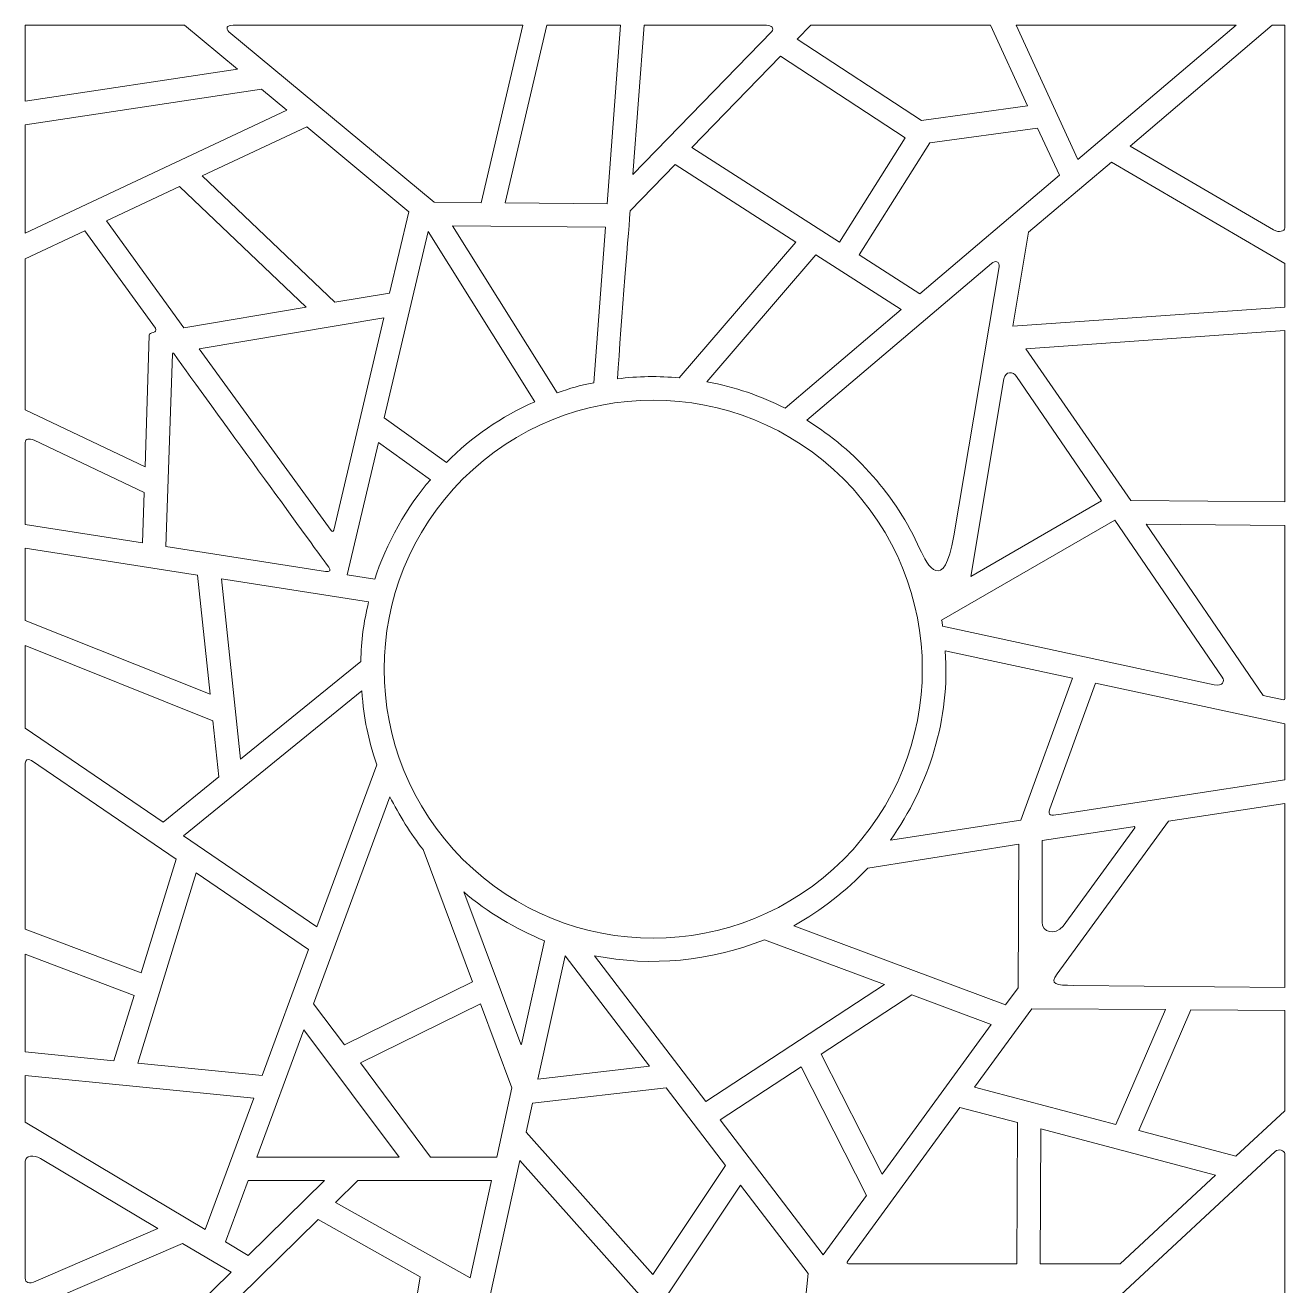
# Model space of a CAD drawing. Header units: centimetres. Extents: x -107 to 107, y -93 to 93.
# Drawn here: x 9.7 to 106.6, y -3.5 to 93.5 of the extents above; entities that cross this region are included whole.
import ezdxf

# ---------------------------------------------------------------- set-up
doc = ezdxf.new("R2010")
doc.units = ezdxf.units.CM
doc.header["$MEASUREMENT"] = 0
doc.layers.add('layer 1', color=7, linetype='Continuous')

msp = doc.modelspace()

# ---------------------------------------------------------------- linework, layer by layer
at = {"layer": 'layer 1', "color": 250, "lineweight": 9}
for points, knots in [([(26.01485, 90.06294), (26.01485, 90.06294), (21.94154, 93.45127), (21.94154, 93.45127), (21.94154, 93.45127), (21.94154, 93.45127), (9.68594, 93.45117), (9.68594, 93.45117), (9.68594, 93.45117), (9.68594, 93.45117), (9.68603, 87.59567), (9.68603, 87.59567), (9.68603, 87.59567), (9.68603, 87.59567), (26.01485, 90.06294), (26.01485, 90.06294)], [0, 0, 0, 0, 0.2, 0.2, 0.2, 0.2, 0.4, 0.4, 0.4, 0.4, 0.6, 0.6, 0.6, 0.6, 1, 1, 1, 1]), ([(25.35816, 92.95061), (25.35816, 92.95061), (41.13401, 79.82755), (41.13401, 79.82755), (41.13401, 79.82755), (41.13401, 79.82755), (44.75819, 79.79613), (44.75819, 79.79613), (44.75819, 79.79613), (44.75819, 79.79613), (47.97396, 93.44456), (47.97396, 93.44456), (47.97396, 93.44456), (47.97396, 93.44456), (25.6839, 93.45116), (25.6839, 93.45116), (25.6839, 93.45116), (25.16283, 93.43922), (25.096, 93.20858), (25.35816, 92.95061)], [0, 0, 0, 0, 0.16666667, 0.16666667, 0.16666667, 0.16666667, 0.33333333, 0.33333333, 0.33333333, 0.33333333, 0.5, 0.5, 0.5, 0.5, 0.66666667, 0.66666667, 0.66666667, 0.66666667, 1, 1, 1, 1]), ([(54.45667, 79.71207), (54.45667, 79.71207), (55.4908, 93.44625), (55.4908, 93.44625), (55.4908, 93.44625), (55.4908, 93.44625), (49.82416, 93.44828), (49.82416, 93.44828), (49.82416, 93.44828), (49.82416, 93.44828), (46.60374, 79.78014), (46.60374, 79.78014), (46.60374, 79.78014), (46.60374, 79.78014), (54.45667, 79.71207), (54.45667, 79.71207)], [0, 0, 0, 0, 0.2, 0.2, 0.2, 0.2, 0.4, 0.4, 0.4, 0.4, 0.6, 0.6, 0.6, 0.6, 1, 1, 1, 1]), ([(67.12725, 92.95868), (67.31851, 93.19783), (67.1029, 93.45206), (66.70965, 93.45206), (66.70965, 93.45206), (66.70965, 93.45206), (57.29625, 93.45087), (57.29625, 93.45087), (57.29625, 93.45087), (57.29625, 93.45087), (56.43206, 81.97363), (56.43206, 81.97363), (56.43206, 81.97363), (56.43206, 81.97363), (67.12725, 92.95868), (67.12725, 92.95868)], [0, 0, 0, 0, 0.2, 0.2, 0.2, 0.2, 0.4, 0.4, 0.4, 0.4, 0.6, 0.6, 0.6, 0.6, 1, 1, 1, 1]), ([(83.93578, 93.44899), (83.93578, 93.44899), (70.11863, 93.45082), (70.11863, 93.45082), (70.11863, 93.45082), (70.11863, 93.45082), (69.07756, 92.38154), (69.07756, 92.38154), (69.07756, 92.38154), (69.07756, 92.38154), (78.63009, 86.13106), (78.63009, 86.13106), (78.63009, 86.13106), (78.63009, 86.13106), (86.78025, 87.24967), (86.78025, 87.24967), (86.78025, 87.24967), (86.78025, 87.24967), (83.93578, 93.44899), (83.93578, 93.44899)], [0, 0, 0, 0, 0.16666667, 0.16666667, 0.16666667, 0.16666667, 0.33333333, 0.33333333, 0.33333333, 0.33333333, 0.5, 0.5, 0.5, 0.5, 0.66666667, 0.66666667, 0.66666667, 0.66666667, 1, 1, 1, 1]), ([(102.85798, 93.45117), (102.85798, 93.45117), (90.674, 83.11205), (90.674, 83.11205), (90.674, 83.11205), (90.674, 83.11205), (85.9116, 93.45117), (85.9116, 93.45117), (85.9116, 93.45117), (85.9116, 93.45117), (102.85798, 93.45117), (102.85798, 93.45117)], [0, 0, 0, 0, 0.25, 0.25, 0.25, 0.25, 0.5, 0.5, 0.5, 0.5, 1, 1, 1, 1]), ([(105.7274, 77.69473), (105.7274, 77.69473), (94.69702, 84.13332), (94.69702, 84.13332), (94.69702, 84.13332), (94.69702, 84.13332), (105.61981, 93.45117), (105.61981, 93.45117), (105.61981, 93.45117), (105.61981, 93.45117), (106.58591, 93.45117), (106.58591, 93.45117), (106.58591, 93.45117), (106.58591, 93.45117), (106.58588, 77.85717), (106.58588, 77.85717), (106.58588, 77.85717), (106.57632, 77.59059), (106.15636, 77.47134), (105.7274, 77.69473)], [0, 0, 0, 0, 0.16666667, 0.16666667, 0.16666667, 0.16666667, 0.33333333, 0.33333333, 0.33333333, 0.33333333, 0.5, 0.5, 0.5, 0.5, 0.66666667, 0.66666667, 0.66666667, 0.66666667, 1, 1, 1, 1]), ([(60.9646, 84.04868), (60.9646, 84.04868), (67.79842, 91.06773), (67.79842, 91.06773), (67.79842, 91.06773), (67.79842, 91.06773), (77.39353, 84.78003), (77.39353, 84.78003), (77.39353, 84.78003), (77.39353, 84.78003), (72.33347, 76.74606), (72.33347, 76.74606), (72.33347, 76.74606), (72.33347, 76.74606), (60.9646, 84.04868), (60.9646, 84.04868)], [0, 0, 0, 0, 0.2, 0.2, 0.2, 0.2, 0.4, 0.4, 0.4, 0.4, 0.6, 0.6, 0.6, 0.6, 1, 1, 1, 1]), ([(9.6848, 77.45731), (9.6848, 77.45731), (9.6859, 85.7752), (9.6859, 85.7752), (9.6859, 85.7752), (9.6859, 85.7752), (27.86687, 88.52234), (27.86687, 88.52234), (27.86687, 88.52234), (27.86687, 88.52234), (29.81033, 86.9057), (29.81033, 86.9057), (29.81033, 86.9057), (29.81033, 86.9057), (9.6848, 77.45731), (9.6848, 77.45731)], [0, 0, 0, 0, 0.2, 0.2, 0.2, 0.2, 0.4, 0.4, 0.4, 0.4, 0.6, 0.6, 0.6, 0.6, 1, 1, 1, 1]), ([(33.5145, 72.13237), (33.5145, 72.13237), (23.29327, 81.85761), (23.29327, 81.85761), (23.29327, 81.85761), (23.29327, 81.85761), (31.33838, 85.63459), (31.33838, 85.63459), (31.33838, 85.63459), (31.33838, 85.63459), (39.19002, 79.10328), (39.19002, 79.10328), (39.19002, 79.10328), (39.19002, 79.10328), (37.72108, 72.8378), (37.72108, 72.8378), (37.72108, 72.8378), (37.72108, 72.8378), (33.5145, 72.13237), (33.5145, 72.13237)], [0, 0, 0, 0, 0.16666667, 0.16666667, 0.16666667, 0.16666667, 0.33333333, 0.33333333, 0.33333333, 0.33333333, 0.5, 0.5, 0.5, 0.5, 0.66666667, 0.66666667, 0.66666667, 0.66666667, 1, 1, 1, 1]), ([(73.84802, 75.77321), (73.84802, 75.77321), (78.50248, 72.78348), (78.50248, 72.78348), (78.50248, 72.78348), (78.50248, 72.78348), (89.24952, 81.90327), (89.24952, 81.90327), (89.24952, 81.90327), (89.24952, 81.90327), (87.56938, 85.54106), (87.56938, 85.54106), (87.56938, 85.54106), (87.56938, 85.54106), (79.28385, 84.40388), (79.28385, 84.40388), (79.28385, 84.40388), (79.28385, 84.40388), (73.84802, 75.77321), (73.84802, 75.77321)], [0, 0, 0, 0, 0.16666667, 0.16666667, 0.16666667, 0.16666667, 0.33333333, 0.33333333, 0.33333333, 0.33333333, 0.5, 0.5, 0.5, 0.5, 0.66666667, 0.66666667, 0.66666667, 0.66666667, 1, 1, 1, 1]), ([(60.00109, 66.31295), (60.00109, 66.31295), (68.96812, 76.7684), (68.96812, 76.7684), (68.96812, 76.7684), (68.96812, 76.7684), (59.68312, 82.73248), (59.68312, 82.73248), (59.68312, 82.73248), (59.68312, 82.73248), (56.22148, 79.17702), (56.22148, 79.17702), (56.22148, 79.17702), (56.16984, 78.33072), (55.51766, 70.65299), (55.24917, 66.23255), (55.24917, 66.23255), (56.79245, 66.4579), (58.44727, 66.46083), (60.00109, 66.31295)], [0, 0, 0, 0, 0.16666667, 0.16666667, 0.16666667, 0.16666667, 0.33333333, 0.33333333, 0.33333333, 0.33333333, 0.5, 0.5, 0.5, 0.5, 0.66666667, 0.66666667, 0.66666667, 0.66666667, 1, 1, 1, 1]), ([(85.66386, 70.29576), (85.66386, 70.29576), (86.88043, 77.53207), (86.88043, 77.53207), (86.88043, 77.53207), (86.88043, 77.53207), (93.25335, 82.90181), (93.25335, 82.90181), (93.25335, 82.90181), (93.25335, 82.90181), (106.58591, 75.11934), (106.58591, 75.11934), (106.58591, 75.11934), (106.58591, 75.11934), (106.58644, 71.76545), (106.58644, 71.76545), (106.58644, 71.76545), (106.58644, 71.76545), (85.66386, 70.29576), (85.66386, 70.29576)], [0, 0, 0, 0, 0.16666667, 0.16666667, 0.16666667, 0.16666667, 0.33333333, 0.33333333, 0.33333333, 0.33333333, 0.5, 0.5, 0.5, 0.5, 0.66666667, 0.66666667, 0.66666667, 0.66666667, 1, 1, 1, 1]), ([(31.28927, 71.75921), (31.28927, 71.75921), (21.54468, 81.0367), (21.54468, 81.0367), (21.54468, 81.0367), (21.54468, 81.0367), (15.92894, 78.40025), (15.92894, 78.40025), (15.92894, 78.40025), (15.92894, 78.40025), (21.89361, 70.17755), (21.89361, 70.17755), (21.89361, 70.17755), (21.89361, 70.17755), (31.28927, 71.75921), (31.28927, 71.75921)], [0, 0, 0, 0, 0.2, 0.2, 0.2, 0.2, 0.4, 0.4, 0.4, 0.4, 0.6, 0.6, 0.6, 0.6, 1, 1, 1, 1]), ([(9.68593, 75.46931), (9.68593, 75.46931), (9.68594, 63.84629), (9.68594, 63.84629), (9.68594, 63.84629), (9.68594, 63.84629), (18.90479, 59.46187), (18.90479, 59.46187), (18.90479, 59.46187), (18.90479, 59.46187), (19.20871, 69.59004), (19.20871, 69.59004), (19.20871, 69.59004), (19.20985, 69.87392), (19.92281, 69.72673), (19.70261, 70.13231), (19.70261, 70.13231), (19.70261, 70.13231), (14.27024, 77.62153), (14.27024, 77.62153), (14.27024, 77.62153), (14.27024, 77.62153), (9.68593, 75.46931), (9.68593, 75.46931)], [0, 0, 0, 0, 0.14285714, 0.14285714, 0.14285714, 0.14285714, 0.28571429, 0.28571429, 0.28571429, 0.28571429, 0.42857143, 0.42857143, 0.42857143, 0.42857143, 0.57142857, 0.57142857, 0.57142857, 0.57142857, 0.71428571, 0.71428571, 0.71428571, 0.71428571, 1, 1, 1, 1]), ([(53.41925, 65.93408), (53.41925, 65.93408), (54.32122, 77.91315), (54.32122, 77.91315), (54.32122, 77.91315), (54.32122, 77.91315), (42.5453, 78.01523), (42.5453, 78.01523), (42.5453, 78.01523), (42.5453, 78.01523), (50.59954, 65.15414), (50.59954, 65.15414), (50.59954, 65.15414), (51.6783, 65.53878), (52.27173, 65.71662), (53.41925, 65.93408)], [0, 0, 0, 0, 0.2, 0.2, 0.2, 0.2, 0.4, 0.4, 0.4, 0.4, 0.6, 0.6, 0.6, 0.6, 1, 1, 1, 1]), ([(48.89686, 64.48162), (48.89686, 64.48162), (40.68947, 77.58722), (40.68947, 77.58722), (40.68947, 77.58722), (40.68947, 77.58722), (37.30852, 63.23783), (37.30852, 63.23783), (37.30852, 63.23783), (37.30852, 63.23783), (42.0892, 59.80669), (42.0892, 59.80669), (42.0892, 59.80669), (44.05698, 61.78335), (46.30883, 63.34203), (48.89686, 64.48162)], [0, 0, 0, 0, 0.2, 0.2, 0.2, 0.2, 0.4, 0.4, 0.4, 0.4, 0.6, 0.6, 0.6, 0.6, 1, 1, 1, 1]), ([(68.14083, 63.99075), (68.14083, 63.99075), (77.07513, 71.57225), (77.07513, 71.57225), (77.07513, 71.57225), (77.07513, 71.57225), (70.49924, 75.7849), (70.49924, 75.7849), (70.49924, 75.7849), (70.49924, 75.7849), (62.12412, 66.02338), (62.12412, 66.02338), (62.12412, 66.02338), (64.3689, 65.59614), (66.19355, 64.95283), (68.14083, 63.99075)], [0, 0, 0, 0, 0.2, 0.2, 0.2, 0.2, 0.4, 0.4, 0.4, 0.4, 0.6, 0.6, 0.6, 0.6, 1, 1, 1, 1]), ([(78.51909, 53.14616), (79.05672, 51.88053), (80.36891, 49.6575), (81.12661, 54.16443), (81.12661, 54.16443), (81.12661, 54.16443), (84.60715, 74.86729), (84.60715, 74.86729), (84.60715, 74.86729), (84.6717, 75.23132), (84.30669, 75.41533), (84.02192, 75.10638), (84.02192, 75.10638), (84.02192, 75.10638), (69.81594, 63.05141), (69.81594, 63.05141), (69.81594, 63.05141), (73.62119, 60.70115), (76.66427, 57.25486), (78.51909, 53.14616)], [0, 0, 0, 0, 0.16666667, 0.16666667, 0.16666667, 0.16666667, 0.33333333, 0.33333333, 0.33333333, 0.33333333, 0.5, 0.5, 0.5, 0.5, 0.66666667, 0.66666667, 0.66666667, 0.66666667, 1, 1, 1, 1]), ([(33.21098, 54.57584), (33.30895, 54.4545), (33.3739, 54.46192), (33.42508, 54.60455), (33.42508, 54.60455), (33.42508, 54.60455), (37.27338, 70.93757), (37.27338, 70.93757), (37.27338, 70.93757), (37.27338, 70.93757), (23.07008, 68.5557), (23.07008, 68.5557), (23.07008, 68.5557), (23.07008, 68.5557), (33.21098, 54.57584), (33.21098, 54.57584)], [0, 0, 0, 0, 0.2, 0.2, 0.2, 0.2, 0.4, 0.4, 0.4, 0.4, 0.6, 0.6, 0.6, 0.6, 1, 1, 1, 1]), ([(106.58592, 56.77875), (106.58592, 56.77875), (106.58591, 69.96097), (106.58591, 69.96097), (106.58591, 69.96097), (106.58591, 69.96097), (86.66823, 68.56187), (86.66823, 68.56187), (86.66823, 68.56187), (86.66823, 68.56187), (94.75177, 56.88329), (94.75177, 56.88329), (94.75177, 56.88329), (94.75177, 56.88329), (106.58592, 56.77875), (106.58592, 56.77875)], [0, 0, 0, 0, 0.2, 0.2, 0.2, 0.2, 0.4, 0.4, 0.4, 0.4, 0.6, 0.6, 0.6, 0.6, 1, 1, 1, 1]), ([(21.00294, 68.17206), (21.02018, 68.24753), (21.05723, 68.25185), (21.11411, 68.18504), (21.11411, 68.18504), (24.16065, 63.94625), (31.49407, 53.87056), (33.03416, 51.75318), (33.03416, 51.75318), (33.21683, 51.51342), (33.1382, 51.35523), (32.78542, 51.41396), (32.78542, 51.41396), (32.78542, 51.41396), (20.49685, 53.3341), (20.49685, 53.3341), (20.49685, 53.3341), (20.49685, 53.3341), (21.00294, 68.17206), (21.00294, 68.17206)], [0, 0, 0, 0, 0.16666667, 0.16666667, 0.16666667, 0.16666667, 0.33333333, 0.33333333, 0.33333333, 0.33333333, 0.5, 0.5, 0.5, 0.5, 0.66666667, 0.66666667, 0.66666667, 0.66666667, 1, 1, 1, 1]), ([(43.36331, 29.26257), (35.28042, 37.34546), (35.28042, 50.45535), (43.36331, 58.53824), (43.36331, 58.53824), (51.4462, 66.62114), (64.55608, 66.62113), (72.63897, 58.53824), (72.63897, 58.53824), (80.72186, 50.45535), (80.72186, 37.34547), (72.63897, 29.26258), (72.63897, 29.26258), (64.55608, 21.17969), (51.44619, 21.17968), (43.36331, 29.26257)], [0, 0, 0, 0, 0.2, 0.2, 0.2, 0.2, 0.4, 0.4, 0.4, 0.4, 0.6, 0.6, 0.6, 0.6, 1, 1, 1, 1]), ([(84.98431, 66.25367), (85.0763, 66.83561), (85.69922, 66.84347), (85.95764, 66.41275), (85.95764, 66.41275), (85.95764, 66.41275), (92.49776, 56.85351), (92.49776, 56.85351), (92.49776, 56.85351), (92.49776, 56.85351), (82.42639, 51.0388), (82.42639, 51.0388), (82.42639, 51.0388), (82.42639, 51.0388), (84.98431, 66.25367), (84.98431, 66.25367)], [0, 0, 0, 0, 0.2, 0.2, 0.2, 0.2, 0.4, 0.4, 0.4, 0.4, 0.6, 0.6, 0.6, 0.6, 1, 1, 1, 1]), ([(9.68595, 61.33802), (9.68595, 61.33802), (9.68595, 55.02335), (9.68595, 55.02335), (9.68595, 55.02335), (9.68595, 55.02335), (18.70533, 53.61403), (18.70533, 53.61403), (18.70533, 53.61403), (18.70533, 53.61403), (18.83813, 57.50754), (18.83813, 57.50754), (18.83813, 57.50754), (18.83813, 57.50754), (10.36459, 61.53028), (10.36459, 61.53028), (10.36459, 61.53028), (9.95476, 61.6824), (9.701, 61.62477), (9.68595, 61.33802)], [0, 0, 0, 0, 0.16666667, 0.16666667, 0.16666667, 0.16666667, 0.33333333, 0.33333333, 0.33333333, 0.33333333, 0.5, 0.5, 0.5, 0.5, 0.66666667, 0.66666667, 0.66666667, 0.66666667, 1, 1, 1, 1]), ([(40.86024, 58.47309), (40.86024, 58.47309), (36.862, 61.34266), (36.862, 61.34266), (36.862, 61.34266), (36.862, 61.34266), (34.46096, 51.15214), (34.46096, 51.15214), (34.46096, 51.15214), (34.46096, 51.15214), (36.58718, 50.82296), (36.58718, 50.82296), (36.58718, 50.82296), (37.36057, 53.40917), (39.16541, 56.58537), (40.86024, 58.47309)], [0, 0, 0, 0, 0.2, 0.2, 0.2, 0.2, 0.4, 0.4, 0.4, 0.4, 0.6, 0.6, 0.6, 0.6, 1, 1, 1, 1]), ([(80.26079, 47.20007), (80.26079, 47.20007), (101.14114, 42.70092), (101.14114, 42.70092), (101.14114, 42.70092), (101.83551, 42.56279), (101.99922, 42.96589), (101.77271, 43.29697), (101.77271, 43.29697), (101.77271, 43.29697), (93.51713, 55.36357), (93.51713, 55.36357), (93.51713, 55.36357), (93.51713, 55.36357), (80.18704, 47.66744), (80.18704, 47.66744), (80.18704, 47.66744), (80.28327, 47.21262), (80.1925, 47.66457), (80.26079, 47.20007)], [0, 0, 0, 0, 0.16666667, 0.16666667, 0.16666667, 0.16666667, 0.33333333, 0.33333333, 0.33333333, 0.33333333, 0.5, 0.5, 0.5, 0.5, 0.66666667, 0.66666667, 0.66666667, 0.66666667, 1, 1, 1, 1]), ([(106.5859, 54.95367), (106.5859, 54.95367), (106.58589, 41.63449), (106.58589, 41.63449), (106.58589, 41.63449), (106.58492, 41.5754), (106.55153, 41.53493), (106.49078, 41.548), (106.49078, 41.548), (106.49078, 41.548), (104.91841, 41.88688), (104.91841, 41.88688), (104.91841, 41.88688), (104.91841, 41.88688), (95.90985, 55.05404), (95.90985, 55.05404), (95.90985, 55.05404), (95.90985, 55.05404), (106.5859, 54.95367), (106.5859, 54.95367)], [0, 0, 0, 0, 0.16666667, 0.16666667, 0.16666667, 0.16666667, 0.33333333, 0.33333333, 0.33333333, 0.33333333, 0.5, 0.5, 0.5, 0.5, 0.66666667, 0.66666667, 0.66666667, 0.66666667, 1, 1, 1, 1]), ([(9.68594, 47.646), (9.68594, 47.646), (9.68367, 53.20184), (9.68367, 53.20184), (9.68367, 53.20184), (9.68367, 53.20184), (22.94715, 51.12938), (22.94715, 51.12938), (22.94715, 51.12938), (22.94715, 51.12938), (23.91121, 41.96596), (23.91121, 41.96596), (23.91121, 41.96596), (23.91121, 41.96596), (9.68594, 47.646), (9.68594, 47.646)], [0, 0, 0, 0, 0.2, 0.2, 0.2, 0.2, 0.4, 0.4, 0.4, 0.4, 0.6, 0.6, 0.6, 0.6, 1, 1, 1, 1]), ([(36.09878, 49.07438), (36.09878, 49.07438), (24.78735, 50.84184), (24.78735, 50.84184), (24.78735, 50.84184), (24.78735, 50.84184), (26.24687, 36.96919), (26.24687, 36.96919), (26.24687, 36.96919), (26.24687, 36.96919), (35.5088, 44.4929), (35.5088, 44.4929), (35.5088, 44.4929), (35.52499, 46.0745), (35.72267, 47.53978), (36.09878, 49.07438)], [0, 0, 0, 0, 0.2, 0.2, 0.2, 0.2, 0.4, 0.4, 0.4, 0.4, 0.6, 0.6, 0.6, 0.6, 1, 1, 1, 1]), ([(20.29921, 32.13775), (20.29921, 32.13775), (24.57942, 35.61467), (24.57942, 35.61467), (24.57942, 35.61467), (24.57942, 35.61467), (24.12555, 39.9287), (24.12555, 39.9287), (24.12555, 39.9287), (24.12555, 39.9287), (9.68594, 45.72127), (9.68594, 45.72127), (9.68594, 45.72127), (9.68594, 45.72127), (9.68595, 39.36837), (9.68595, 39.36837), (9.68595, 39.36837), (9.68595, 39.36837), (20.29921, 32.13775), (20.29921, 32.13775)], [0, 0, 0, 0, 0.16666667, 0.16666667, 0.16666667, 0.16666667, 0.33333333, 0.33333333, 0.33333333, 0.33333333, 0.5, 0.5, 0.5, 0.5, 0.66666667, 0.66666667, 0.66666667, 0.66666667, 1, 1, 1, 1]), ([(76.2598, 30.75122), (76.2598, 30.75122), (86.27397, 32.28138), (86.27397, 32.28138), (86.27397, 32.28138), (86.27397, 32.28138), (90.25045, 43.20664), (90.25045, 43.20664), (90.25045, 43.20664), (90.25045, 43.20664), (80.45724, 45.31718), (80.45724, 45.31718), (80.45724, 45.31718), (80.86644, 40.14947), (79.21268, 34.96408), (76.2598, 30.75122)], [0, 0, 0, 0, 0.2, 0.2, 0.2, 0.2, 0.4, 0.4, 0.4, 0.4, 0.6, 0.6, 0.6, 0.6, 1, 1, 1, 1]), ([(88.49859, 33.16347), (88.49859, 33.16347), (92.02662, 42.82386), (92.02662, 42.82386), (92.02662, 42.82386), (92.02662, 42.82386), (106.58591, 39.68619), (106.58591, 39.68619), (106.58591, 39.68619), (106.58591, 39.68619), (106.58303, 35.38457), (106.58303, 35.38457), (106.58303, 35.38457), (106.58303, 35.38457), (89.19957, 32.7284), (89.19957, 32.7284), (89.19957, 32.7284), (88.53358, 32.62663), (88.39014, 32.60471), (88.49859, 33.16347)], [0, 0, 0, 0, 0.16666667, 0.16666667, 0.16666667, 0.16666667, 0.33333333, 0.33333333, 0.33333333, 0.33333333, 0.5, 0.5, 0.5, 0.5, 0.66666667, 0.66666667, 0.66666667, 0.66666667, 1, 1, 1, 1]), ([(35.58148, 42.24251), (35.58148, 42.24251), (21.85062, 31.07894), (21.85062, 31.07894), (21.85062, 31.07894), (21.85062, 31.07894), (32.12717, 24.06529), (32.12717, 24.06529), (32.12717, 24.06529), (32.12717, 24.06529), (36.73234, 36.54229), (36.73234, 36.54229), (36.73234, 36.54229), (36.0359, 38.69776), (35.75327, 39.90667), (35.58148, 42.24251)], [0, 0, 0, 0, 0.2, 0.2, 0.2, 0.2, 0.4, 0.4, 0.4, 0.4, 0.6, 0.6, 0.6, 0.6, 1, 1, 1, 1]), ([(9.68594, 36.66314), (9.68594, 36.66314), (9.68594, 23.89434), (9.68594, 23.89434), (9.68594, 23.89434), (9.68594, 23.89434), (18.59535, 20.52784), (18.59535, 20.52784), (18.59535, 20.52784), (18.59535, 20.52784), (21.29035, 29.28206), (21.29035, 29.28206), (21.29035, 29.28206), (21.29035, 29.28206), (10.15783, 36.87988), (10.15783, 36.87988), (10.15783, 36.87988), (9.83265, 37.03997), (9.71502, 36.91007), (9.68594, 36.66314)], [0, 0, 0, 0, 0.16666667, 0.16666667, 0.16666667, 0.16666667, 0.33333333, 0.33333333, 0.33333333, 0.33333333, 0.5, 0.5, 0.5, 0.5, 0.66666667, 0.66666667, 0.66666667, 0.66666667, 1, 1, 1, 1]), ([(37.73758, 34.06727), (37.73758, 34.06727), (31.86661, 18.16088), (31.86661, 18.16088), (31.86661, 18.16088), (31.86661, 18.16088), (34.24003, 14.99124), (34.24003, 14.99124), (34.24003, 14.99124), (34.24003, 14.99124), (44.08958, 19.84089), (44.08958, 19.84089), (44.08958, 19.84089), (44.08958, 19.84089), (40.29322, 30.02083), (40.29322, 30.02083), (40.29322, 30.02083), (39.37348, 31.16872), (38.42096, 32.75133), (37.73758, 34.06727)], [0, 0, 0, 0, 0.16666667, 0.16666667, 0.16666667, 0.16666667, 0.33333333, 0.33333333, 0.33333333, 0.33333333, 0.5, 0.5, 0.5, 0.5, 0.66666667, 0.66666667, 0.66666667, 0.66666667, 1, 1, 1, 1]), ([(89.07667, 20.45867), (89.07667, 20.45867), (97.64119, 32.19737), (97.64119, 32.19737), (97.64119, 32.19737), (97.64119, 32.19737), (106.58591, 33.56413), (106.58591, 33.56413), (106.58591, 33.56413), (106.58591, 33.56413), (106.58591, 19.41998), (106.58591, 19.41998), (106.58591, 19.41998), (106.58591, 19.41998), (90.34529, 19.57267), (90.34529, 19.57267), (90.34529, 19.57267), (88.96518, 19.56492), (88.45824, 19.64607), (89.07667, 20.45867)], [0, 0, 0, 0, 0.16666667, 0.16666667, 0.16666667, 0.16666667, 0.33333333, 0.33333333, 0.33333333, 0.33333333, 0.5, 0.5, 0.5, 0.5, 0.66666667, 0.66666667, 0.66666667, 0.66666667, 1, 1, 1, 1]), ([(94.90184, 31.77879), (94.90184, 31.77879), (87.91601, 30.71137), (87.91601, 30.71137), (87.91601, 30.71137), (87.91601, 30.71137), (87.92564, 24.43502), (87.92564, 24.43502), (87.92564, 24.43502), (87.89131, 23.65904), (88.90293, 23.3694), (89.53065, 24.13486), (89.53065, 24.13486), (89.53065, 24.13486), (95.0392, 31.68499), (95.0392, 31.68499), (95.0392, 31.68499), (95.07587, 31.77135), (95.03974, 31.79986), (94.90184, 31.77879)], [0, 0, 0, 0, 0.16666667, 0.16666667, 0.16666667, 0.16666667, 0.33333333, 0.33333333, 0.33333333, 0.33333333, 0.5, 0.5, 0.5, 0.5, 0.66666667, 0.66666667, 0.66666667, 0.66666667, 1, 1, 1, 1]), ([(68.82018, 24.16513), (68.82018, 24.16513), (85.10243, 18.06545), (85.10243, 18.06545), (85.10243, 18.06545), (85.10243, 18.06545), (86.06837, 19.38941), (86.06837, 19.38941), (86.06837, 19.38941), (86.06837, 19.38941), (86.11488, 30.43615), (86.11488, 30.43615), (86.11488, 30.43615), (86.11488, 30.43615), (74.49834, 28.6018), (74.49834, 28.6018), (74.49834, 28.6018), (72.88591, 26.8639), (70.9076, 25.32546), (68.82018, 24.16513)], [0, 0, 0, 0, 0.16666667, 0.16666667, 0.16666667, 0.16666667, 0.33333333, 0.33333333, 0.33333333, 0.33333333, 0.5, 0.5, 0.5, 0.5, 0.66666667, 0.66666667, 0.66666667, 0.66666667, 1, 1, 1, 1]), ([(18.34063, 13.58269), (18.34063, 13.58269), (27.90466, 12.62505), (27.90466, 12.62505), (27.90466, 12.62505), (27.90466, 12.62505), (31.48468, 22.32457), (31.48468, 22.32457), (31.48468, 22.32457), (31.48468, 22.32457), (22.84672, 28.21986), (22.84672, 28.21986), (22.84672, 28.21986), (22.84672, 28.21986), (18.34063, 13.58269), (18.34063, 13.58269)], [0, 0, 0, 0, 0.2, 0.2, 0.2, 0.2, 0.4, 0.4, 0.4, 0.4, 0.6, 0.6, 0.6, 0.6, 1, 1, 1, 1]), ([(47.86964, 15.03579), (47.85053, 14.97536), (47.82819, 14.97536), (47.80263, 15.03579), (47.80263, 15.03579), (47.80263, 15.03579), (43.43121, 26.75591), (43.43121, 26.75591), (43.43121, 26.75591), (45.2369, 25.19971), (47.38884, 23.93451), (49.62568, 23.01051), (49.62568, 23.01051), (49.62568, 23.01051), (47.86964, 15.03579), (47.86964, 15.03579)], [0, 0, 0, 0, 0.2, 0.2, 0.2, 0.2, 0.4, 0.4, 0.4, 0.4, 0.6, 0.6, 0.6, 0.6, 1, 1, 1, 1]), ([(53.47132, 21.85381), (53.47132, 21.85381), (62.04465, 10.64653), (62.04465, 10.64653), (62.04465, 10.64653), (62.04465, 10.64653), (75.7787, 19.64169), (75.7787, 19.64169), (75.7787, 19.64169), (75.7787, 19.64169), (66.56303, 23.08737), (66.56303, 23.08737), (66.56303, 23.08737), (62.36519, 21.41698), (57.89225, 20.98363), (53.47132, 21.85381)], [0, 0, 0, 0, 0.2, 0.2, 0.2, 0.2, 0.4, 0.4, 0.4, 0.4, 0.6, 0.6, 0.6, 0.6, 1, 1, 1, 1]), ([(9.68637, 21.96993), (9.68637, 21.96993), (9.68594, 14.44929), (9.68594, 14.44929), (9.68594, 14.44929), (9.68594, 14.44929), (16.51358, 13.76563), (16.51358, 13.76563), (16.51358, 13.76563), (16.51358, 13.76563), (18.06469, 18.80414), (18.06469, 18.80414), (18.06469, 18.80414), (18.06469, 18.80414), (9.68637, 21.96993), (9.68637, 21.96993)], [0, 0, 0, 0, 0.2, 0.2, 0.2, 0.2, 0.4, 0.4, 0.4, 0.4, 0.6, 0.6, 0.6, 0.6, 1, 1, 1, 1]), ([(51.21209, 21.84458), (51.21209, 21.84458), (49.12378, 12.36098), (49.12378, 12.36098), (49.12378, 12.36098), (49.12378, 12.36098), (57.71014, 13.35014), (57.71014, 13.35014), (57.71014, 13.35014), (57.71014, 13.35014), (51.21209, 21.84458), (51.21209, 21.84458)], [0, 0, 0, 0, 0.25, 0.25, 0.25, 0.25, 0.5, 0.5, 0.5, 0.5, 1, 1, 1, 1]), ([(70.90744, 14.28948), (70.90744, 14.28948), (77.90352, 18.84722), (77.90352, 18.84722), (77.90352, 18.84722), (77.90352, 18.84722), (84.00765, 16.56493), (84.00765, 16.56493), (84.00765, 16.56493), (84.00765, 16.56493), (75.60344, 5.04596), (75.60344, 5.04596), (75.60344, 5.04596), (75.60344, 5.04596), (70.90744, 14.28948), (70.90744, 14.28948)], [0, 0, 0, 0, 0.2, 0.2, 0.2, 0.2, 0.4, 0.4, 0.4, 0.4, 0.6, 0.6, 0.6, 0.6, 1, 1, 1, 1]), ([(35.48397, 13.61346), (35.48397, 13.61346), (40.86726, 6.35292), (40.86726, 6.35292), (40.86726, 6.35292), (40.86726, 6.35292), (45.95806, 6.3548), (45.95806, 6.3548), (45.95806, 6.3548), (45.95806, 6.3548), (47.13154, 11.68389), (47.13154, 11.68389), (47.13154, 11.68389), (47.13154, 11.68389), (44.72176, 18.14569), (44.72176, 18.14569), (44.72176, 18.14569), (44.72176, 18.14569), (35.48397, 13.61346), (35.48397, 13.61346)], [0, 0, 0, 0, 0.16666667, 0.16666667, 0.16666667, 0.16666667, 0.33333333, 0.33333333, 0.33333333, 0.33333333, 0.5, 0.5, 0.5, 0.5, 0.66666667, 0.66666667, 0.66666667, 0.66666667, 1, 1, 1, 1]), ([(82.71946, 11.74538), (82.71946, 11.74538), (87.11968, 17.77638), (87.11968, 17.77638), (87.11968, 17.77638), (87.11968, 17.77638), (97.40273, 17.70624), (97.40273, 17.70624), (97.40273, 17.70624), (97.40273, 17.70624), (93.58763, 8.86618), (93.58763, 8.86618), (93.58763, 8.86618), (93.58763, 8.86618), (82.71946, 11.74538), (82.71946, 11.74538)], [0, 0, 0, 0, 0.2, 0.2, 0.2, 0.2, 0.4, 0.4, 0.4, 0.4, 0.6, 0.6, 0.6, 0.6, 1, 1, 1, 1]), ([(106.58591, 17.62873), (106.58591, 17.62873), (106.58597, 9.92817), (106.58597, 9.92817), (106.58597, 9.92817), (106.58597, 9.92817), (102.81483, 6.4217), (102.81483, 6.4217), (102.81483, 6.4217), (102.81483, 6.4217), (95.34697, 8.40009), (95.34697, 8.40009), (95.34697, 8.40009), (95.34697, 8.40009), (99.3553, 17.68788), (99.3553, 17.68788), (99.3553, 17.68788), (99.3553, 17.68788), (106.58591, 17.62873), (106.58591, 17.62873)], [0, 0, 0, 0, 0.16666667, 0.16666667, 0.16666667, 0.16666667, 0.33333333, 0.33333333, 0.33333333, 0.33333333, 0.5, 0.5, 0.5, 0.5, 0.66666667, 0.66666667, 0.66666667, 0.66666667, 1, 1, 1, 1]), ([(38.46035, 6.35202), (38.46035, 6.35202), (27.50651, 6.34794), (27.50651, 6.34794), (27.50651, 6.34794), (27.50651, 6.34794), (31.12415, 16.14931), (31.12415, 16.14931), (31.12415, 16.14931), (31.12415, 16.14931), (38.46035, 6.35202), (38.46035, 6.35202)], [0, 0, 0, 0, 0.25, 0.25, 0.25, 0.25, 0.5, 0.5, 0.5, 0.5, 1, 1, 1, 1]), ([(23.53122, 0.77589), (23.53122, 0.77589), (27.2611, 10.8814), (27.2611, 10.8814), (27.2611, 10.8814), (27.2611, 10.8814), (9.68593, 12.63989), (9.68593, 12.63989), (9.68593, 12.63989), (9.68593, 12.63989), (9.68594, 9.03982), (9.68594, 9.03982), (9.68594, 9.03982), (9.68594, 9.03982), (23.53122, 0.77589), (23.53122, 0.77589)], [0, 0, 0, 0, 0.2, 0.2, 0.2, 0.2, 0.4, 0.4, 0.4, 0.4, 0.6, 0.6, 0.6, 0.6, 1, 1, 1, 1]), ([(69.3918, 13.29872), (69.3918, 13.29872), (74.41324, 3.41464), (74.41324, 3.41464), (74.41324, 3.41464), (74.41324, 3.41464), (71.0822, -1.16759), (71.0822, -1.16759), (71.0822, -1.16759), (71.0822, -1.16759), (63.14134, 9.21291), (63.14134, 9.21291), (63.14134, 9.21291), (63.14134, 9.21291), (69.3918, 13.29872), (69.3918, 13.29872)], [0, 0, 0, 0, 0.2, 0.2, 0.2, 0.2, 0.4, 0.4, 0.4, 0.4, 0.6, 0.6, 0.6, 0.6, 1, 1, 1, 1]), ([(48.22421, 8.27577), (48.22421, 8.27577), (48.7144, 10.50184), (48.7144, 10.50184), (48.7144, 10.50184), (48.7144, 10.50184), (58.984, 11.68491), (58.984, 11.68491), (58.984, 11.68491), (58.984, 11.68491), (63.55332, 5.71182), (63.55332, 5.71182), (63.55332, 5.71182), (63.55332, 5.71182), (57.97777, -2.67948), (57.97777, -2.67948), (57.97777, -2.67948), (57.97777, -2.67948), (48.22421, 8.27577), (48.22421, 8.27577)], [0, 0, 0, 0, 0.16666667, 0.16666667, 0.16666667, 0.16666667, 0.33333333, 0.33333333, 0.33333333, 0.33333333, 0.5, 0.5, 0.5, 0.5, 0.66666667, 0.66666667, 0.66666667, 0.66666667, 1, 1, 1, 1]), ([(72.99957, -1.60268), (72.99957, -1.60268), (81.58094, 10.1849), (81.58094, 10.1849), (81.58094, 10.1849), (81.58094, 10.1849), (86.02467, 9.00767), (86.02467, 9.00767), (86.02467, 9.00767), (86.02467, 9.00767), (85.97896, -1.85015), (85.97896, -1.85015), (85.97896, -1.85015), (85.97896, -1.85015), (73.24703, -1.85456), (73.24703, -1.85456), (73.24703, -1.85456), (72.8646, -1.85934), (72.84492, -1.82779), (72.99957, -1.60268)], [0, 0, 0, 0, 0.16666667, 0.16666667, 0.16666667, 0.16666667, 0.33333333, 0.33333333, 0.33333333, 0.33333333, 0.5, 0.5, 0.5, 0.5, 0.66666667, 0.66666667, 0.66666667, 0.66666667, 1, 1, 1, 1]), ([(87.82263, 8.53135), (87.82263, 8.53135), (87.77892, -1.84952), (87.77892, -1.84952), (87.77892, -1.84952), (87.77892, -1.84952), (93.92166, -1.84741), (93.92166, -1.84741), (93.92166, -1.84741), (93.92166, -1.84741), (101.25625, 4.97248), (101.25625, 4.97248), (101.25625, 4.97248), (101.25625, 4.97248), (87.82263, 8.53135), (87.82263, 8.53135)], [0, 0, 0, 0, 0.2, 0.2, 0.2, 0.2, 0.4, 0.4, 0.4, 0.4, 0.6, 0.6, 0.6, 0.6, 1, 1, 1, 1]), ([(105.85636, 6.79187), (105.85636, 6.79187), (93.2664, -4.91458), (93.2664, -4.91458), (93.2664, -4.91458), (93.2664, -4.91458), (100.47139, -15.05112), (100.47139, -15.05112), (100.47139, -15.05112), (100.47139, -15.05112), (106.58598, -10.8746), (106.58598, -10.8746), (106.58598, -10.8746), (106.58598, -10.8746), (106.58591, 6.6224), (106.58591, 6.6224), (106.58591, 6.6224), (106.5664, 6.8846), (106.09358, 7.01871), (105.85636, 6.79187)], [0, 0, 0, 0, 0.16666667, 0.16666667, 0.16666667, 0.16666667, 0.33333333, 0.33333333, 0.33333333, 0.33333333, 0.5, 0.5, 0.5, 0.5, 0.66666667, 0.66666667, 0.66666667, 0.66666667, 1, 1, 1, 1]), ([(9.68594, -2.9701), (9.68594, -2.9701), (9.68594, 6.03776), (9.68594, 6.03776), (9.68594, 6.03776), (9.7001, 6.48332), (10.32621, 6.5614), (10.85978, 6.24292), (10.85978, 6.24292), (10.85978, 6.24292), (19.8775, 0.86044), (19.8775, 0.86044), (19.8775, 0.86044), (19.8775, 0.86044), (10.50079, -3.18213), (10.50079, -3.18213), (10.50079, -3.18213), (9.95787, -3.44125), (9.68559, -3.301), (9.68594, -2.9701)], [0, 0, 0, 0, 0.16666667, 0.16666667, 0.16666667, 0.16666667, 0.33333333, 0.33333333, 0.33333333, 0.33333333, 0.5, 0.5, 0.5, 0.5, 0.66666667, 0.66666667, 0.66666667, 0.66666667, 1, 1, 1, 1]), ([(45.15002, -5.68501), (45.15002, -5.68501), (47.74633, 6.10557), (47.74633, 6.10557), (47.74633, 6.10557), (47.74633, 6.10557), (56.94781, -4.22958), (56.94781, -4.22958), (56.94781, -4.22958), (56.94781, -4.22958), (49.68325, -15.16287), (49.68325, -15.16287), (49.68325, -15.16287), (49.68325, -15.16287), (45.15002, -5.68501), (45.15002, -5.68501)], [0, 0, 0, 0, 0.2, 0.2, 0.2, 0.2, 0.4, 0.4, 0.4, 0.4, 0.6, 0.6, 0.6, 0.6, 1, 1, 1, 1]), ([(32.69963, 4.54981), (32.69963, 4.54981), (26.84839, -1.20405), (26.84839, -1.20405), (26.84839, -1.20405), (26.84839, -1.20405), (25.10351, -0.16258), (25.10351, -0.16258), (25.10351, -0.16258), (25.10351, -0.16258), (26.84203, 4.54764), (26.84203, 4.54764), (26.84203, 4.54764), (26.84203, 4.54764), (32.69963, 4.54981), (32.69963, 4.54981)], [0, 0, 0, 0, 0.2, 0.2, 0.2, 0.2, 0.4, 0.4, 0.4, 0.4, 0.6, 0.6, 0.6, 0.6, 1, 1, 1, 1]), ([(33.54678, 2.85832), (33.54678, 2.85832), (35.26786, 4.55076), (35.26786, 4.55076), (35.26786, 4.55076), (35.26786, 4.55076), (45.56165, 4.55458), (45.56165, 4.55458), (45.56165, 4.55458), (45.56165, 4.55458), (43.91305, -2.93218), (43.91305, -2.93218), (43.91305, -2.93218), (43.91305, -2.93218), (33.54678, 2.85832), (33.54678, 2.85832)], [0, 0, 0, 0, 0.2, 0.2, 0.2, 0.2, 0.4, 0.4, 0.4, 0.4, 0.6, 0.6, 0.6, 0.6, 1, 1, 1, 1]), ([(64.70989, 4.19992), (64.70989, 4.19992), (56.30032, -8.45664), (56.30032, -8.45664), (56.30032, -8.45664), (56.30032, -8.45664), (68.84028, -13.09789), (68.84028, -13.09789), (68.84028, -13.09789), (68.84028, -13.09789), (69.91587, -2.60549), (69.91587, -2.60549), (69.91587, -2.60549), (69.91587, -2.60549), (64.70989, 4.19992), (64.70989, 4.19992)], [0, 0, 0, 0, 0.2, 0.2, 0.2, 0.2, 0.4, 0.4, 0.4, 0.4, 0.6, 0.6, 0.6, 0.6, 1, 1, 1, 1]), ([(39.01948, -9.26525), (39.01948, -9.26525), (40.06344, -2.84366), (40.06344, -2.84366), (40.06344, -2.84366), (40.06344, -2.84366), (32.20963, 1.54341), (32.20963, 1.54341), (32.20963, 1.54341), (32.20963, 1.54341), (26.15401, -4.41142), (26.15401, -4.41142), (26.15401, -4.41142), (26.15401, -4.41142), (37.19776, -9.40352), (37.19776, -9.40352), (37.19776, -9.40352), (38.22082, -9.88696), (38.84403, -9.83932), (39.01948, -9.26525)], [0, 0, 0, 0, 0.16666667, 0.16666667, 0.16666667, 0.16666667, 0.33333333, 0.33333333, 0.33333333, 0.33333333, 0.5, 0.5, 0.5, 0.5, 0.66666667, 0.66666667, 0.66666667, 0.66666667, 1, 1, 1, 1]), ([(12.61361, -15.20195), (12.61361, -15.20195), (25.52184, -2.50854), (25.52184, -2.50854), (25.52184, -2.50854), (25.52184, -2.50854), (21.77297, -0.28253), (21.77297, -0.28253), (21.77297, -0.28253), (21.77297, -0.28253), (9.68595, -5.49361), (9.68595, -5.49361), (9.68595, -5.49361), (9.68595, -5.49361), (9.68596, -13.31337), (9.68596, -13.31337), (9.68596, -13.31337), (9.68596, -13.31337), (12.61361, -15.20195), (12.61361, -15.20195)], [0, 0, 0, 0, 0.16666667, 0.16666667, 0.16666667, 0.16666667, 0.33333333, 0.33333333, 0.33333333, 0.33333333, 0.5, 0.5, 0.5, 0.5, 0.66666667, 0.66666667, 0.66666667, 0.66666667, 1, 1, 1, 1])]:
    msp.add_open_spline(points, degree=3, knots=knots, dxfattribs=at)

doc.saveas('drawing.dxf')
